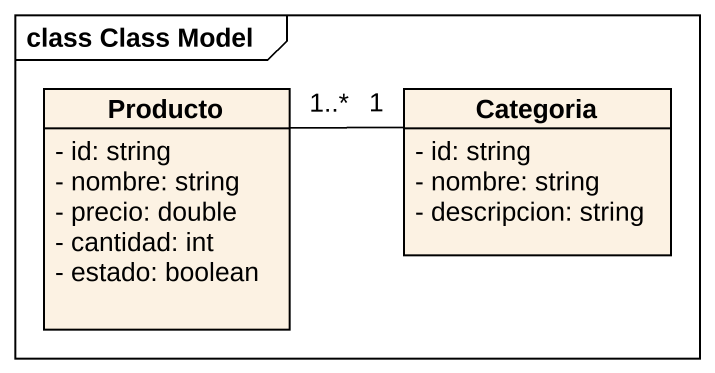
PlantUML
@startuml
mainframe class Class Model
hide circle
hide empty members
skinparam classAttributeIconSize 0
class Producto {
  - id: string
  - nombre: string
  - precio: double
  - cantidad: int
  - estado: boolean
}
class Categoria {
  - id: string
  - nombre: string
  - descripcion: string
}
Producto "1..*" -right- "1" Categoria
@enduml
